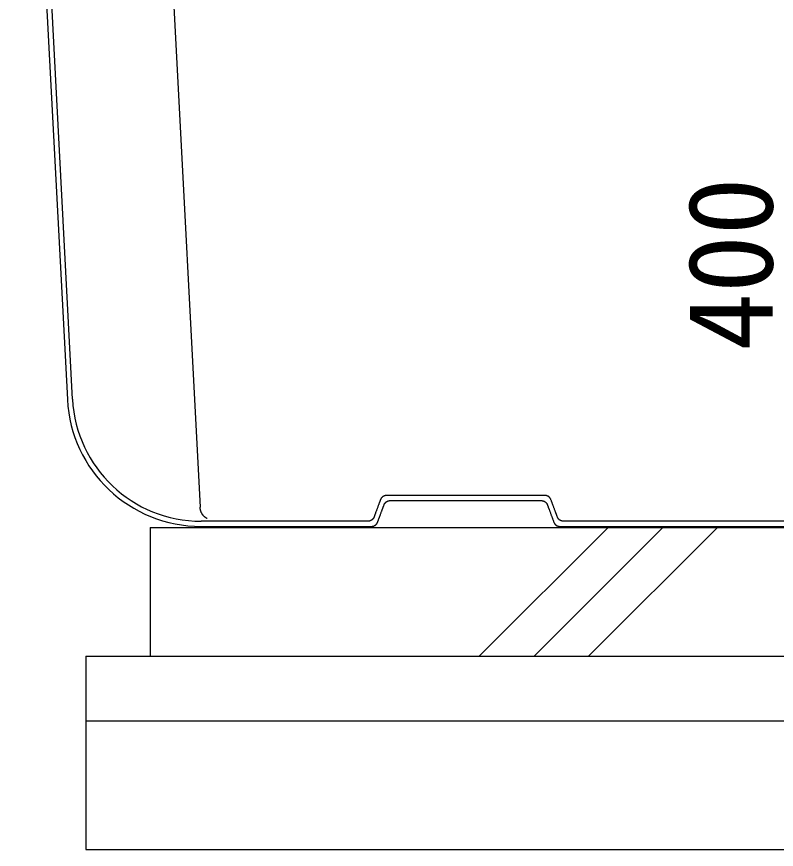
# Model space of a CAD drawing. Units: millimetres, scale not verified. Extents: x -8910 to 8910, y -6308 to 6308.
# Drawn here: x -6330 to -5740, y -3304 to -2656 of the extents above; entities that cross this region are included whole.
import ezdxf
from ezdxf.enums import TextEntityAlignment as Align

# ---------------------------------------------------------------- set-up
doc = ezdxf.new("R2010")
doc.units = ezdxf.units.MM
doc.header["$LTSCALE"] = 30
doc.layers.add('0-3_空気管', color=3, linetype='Continuous', lineweight=25)
doc.layers.add('0-4_機器', color=2, linetype='Continuous', lineweight=25)
doc.styles.add('ＭＳ ゴシック', font='')
doc.styles.get('ＭＳ ゴシック').set_extended_font_data('MS Gothic')

msp = doc.modelspace()

# ---------------------------------------------------------------- linework, layer by layer
at = {"layer": '0-3_空気管'}
for p, q in [((-6286.64, -2953.77), (-6326.22, -2198.53)), ((-6330.02, -2202.53), (-6290.64, -2953.98)), ((-6207.93, -2648.54), (-6187.55, -3037.63))]:
    msp.add_line(p, q, dxfattribs=at)
for points in [[(-6046.91, -3030.73), (-6046.97, -3030.82), (-6047.02, -3030.89), (-6047.07, -3030.97), (-6047.11, -3031.04), (-6047.15, -3031.12), (-6047.19, -3031.19), (-6047.22, -3031.26), (-6047.25, -3031.34), (-6047.28, -3031.41), (-6047.31, -3031.47), (-6047.34, -3031.54), (-6047.36, -3031.6), (-6047.38, -3031.65), (-6047.43, -3031.79), (-6047.57, -3032.17), (-6047.63, -3032.32), (-6047.7, -3032.51), (-6047.78, -3032.72), (-6047.87, -3032.96), (-6047.96, -3033.22), (-6048.06, -3033.48), (-6048.17, -3033.76), (-6048.27, -3034.04), (-6048.38, -3034.32), (-6048.48, -3034.6), (-6048.59, -3034.9), (-6048.71, -3035.21), (-6048.83, -3035.53), (-6048.95, -3035.88), (-6049.1, -3036.25), (-6049.25, -3036.66), (-6049.41, -3037.1), (-6049.58, -3037.56), (-6049.76, -3038.04), (-6049.94, -3038.53), (-6050.12, -3039.02), (-6050.3, -3039.5), (-6050.48, -3039.97), (-6050.64, -3040.41)], [(-6043.53, -3028.59), (-6043.6, -3028.6), (-6043.67, -3028.62), (-6043.75, -3028.64), (-6043.83, -3028.65), (-6043.91, -3028.67), (-6043.98, -3028.69), (-6044.05, -3028.71), (-6044.12, -3028.73), (-6044.18, -3028.74), (-6044.24, -3028.76), (-6044.36, -3028.79), (-6044.42, -3028.81), (-6044.48, -3028.84), (-6044.55, -3028.87), (-6044.63, -3028.9), (-6044.71, -3028.94), (-6044.8, -3028.98), (-6044.89, -3029.02), (-6044.99, -3029.07), (-6045.09, -3029.11), (-6045.19, -3029.17), (-6045.38, -3029.27), (-6045.47, -3029.32), (-6045.56, -3029.37), (-6045.63, -3029.42), (-6045.71, -3029.48), (-6045.79, -3029.54), (-6045.87, -3029.61), (-6045.95, -3029.68), (-6046.04, -3029.76), (-6046.22, -3029.94), (-6046.32, -3030.04), (-6046.42, -3030.14), (-6046.51, -3030.25), (-6046.61, -3030.35), (-6046.69, -3030.46), (-6046.77, -3030.56), (-6046.85, -3030.64), (-6046.91, -3030.73)], [(-6044.39, -3035.18), (-6044.36, -3035.13), (-6044.33, -3035.08), (-6044.29, -3035.02), (-6044.25, -3034.95), (-6044.21, -3034.89), (-6044.16, -3034.82), (-6044.12, -3034.75), (-6044.04, -3034.63), (-6044, -3034.57), (-6043.96, -3034.52), (-6043.92, -3034.46), (-6043.88, -3034.42), (-6043.85, -3034.37), (-6043.81, -3034.32), (-6043.76, -3034.27), (-6043.71, -3034.22), (-6043.66, -3034.16), (-6043.59, -3034.1), (-6043.52, -3034.02), (-6043.45, -3033.95), (-6043.37, -3033.87), (-6043.29, -3033.79), (-6043.21, -3033.72), (-6043.13, -3033.64), (-6043.04, -3033.58), (-6042.89, -3033.45), (-6042.73, -3033.34), (-6042.65, -3033.29), (-6042.56, -3033.24), (-6042.46, -3033.19), (-6042.36, -3033.13), (-6042.24, -3033.08), (-6042.12, -3033.02), (-6041.99, -3032.97), (-6041.86, -3032.91), (-6041.73, -3032.86), (-6041.6, -3032.81), (-6041.48, -3032.76), (-6041.36, -3032.72)], [(-5916.7, -3029.51), (-5916.77, -3029.45), (-5916.85, -3029.39), (-5916.93, -3029.34), (-5917.01, -3029.29), (-5917.1, -3029.24), (-5917.2, -3029.19), (-5917.31, -3029.13), (-5917.42, -3029.08), (-5917.54, -3029.02), (-5917.67, -3028.97), (-5917.93, -3028.86), (-5918.06, -3028.81), (-5918.19, -3028.76), (-5918.31, -3028.72), (-5918.42, -3028.69), (-5918.52, -3028.66), (-5918.62, -3028.63), (-5918.71, -3028.61), (-5918.8, -3028.59), (-5918.88, -3028.58), (-5918.96, -3028.56), (-5919.05, -3028.55), (-5919.21, -3028.54), (-5919.29, -3028.54), (-5919.36, -3028.54), (-5919.43, -3028.54), (-5919.49, -3028.53), (-6042.9, -3028.53), (-6042.94, -3028.54), (-6043.02, -3028.54), (-6043.07, -3028.54), (-6043.11, -3028.54), (-6043.16, -3028.54), (-6043.2, -3028.55), (-6043.25, -3028.55), (-6043.35, -3028.56), (-6043.41, -3028.57), (-6043.47, -3028.58), (-6043.53, -3028.59)], [(-6041.36, -3032.72), (-6041.24, -3032.69), (-6041.14, -3032.65), (-6041.04, -3032.63), (-6040.95, -3032.61), (-6040.86, -3032.59), (-6040.78, -3032.58), (-6040.7, -3032.56), (-6040.54, -3032.55), (-6040.46, -3032.54), (-6040.38, -3032.54), (-6040.31, -3032.54), (-5922.25, -3032.54), (-5922.2, -3032.54), (-5922.16, -3032.54), (-5922.11, -3032.54), (-5922.02, -3032.55), (-5921.97, -3032.55), (-5921.93, -3032.56), (-5921.87, -3032.56), (-5921.82, -3032.57), (-5921.76, -3032.58), (-5921.69, -3032.59), (-5921.62, -3032.61), (-5921.55, -3032.62), (-5921.47, -3032.64), (-5921.39, -3032.65), (-5921.32, -3032.67), (-5921.24, -3032.69), (-5921.17, -3032.71), (-5921.1, -3032.72), (-5921.04, -3032.74), (-5920.98, -3032.76), (-5920.92, -3032.77), (-5920.86, -3032.8), (-5920.8, -3032.82), (-5920.74, -3032.84), (-5920.67, -3032.87), (-5920.6, -3032.9), (-5920.52, -3032.94)], [(-5920.52, -3032.94), (-5920.43, -3032.98), (-5920.33, -3033.02), (-5920.13, -3033.12), (-5919.93, -3033.22), (-5919.84, -3033.27), (-5919.75, -3033.32), (-5919.67, -3033.37), (-5919.59, -3033.43), (-5919.51, -3033.48), (-5919.43, -3033.54), (-5919.35, -3033.61), (-5919.27, -3033.68), (-5919.19, -3033.76), (-5919.09, -3033.85), (-5919, -3033.94), (-5918.9, -3034.04), (-5918.81, -3034.15), (-5918.62, -3034.36), (-5918.53, -3034.46), (-5918.45, -3034.55), (-5918.38, -3034.65), (-5918.31, -3034.73), (-5918.25, -3034.81), (-5918.2, -3034.89), (-5918.15, -3034.97), (-5918.11, -3035.04), (-5918.07, -3035.11), (-5918.04, -3035.19), (-5918, -3035.26), (-5917.97, -3035.33), (-5917.94, -3035.41), (-5917.91, -3035.47), (-5917.88, -3035.54), (-5917.86, -3035.59), (-5917.84, -3035.65), (-5917.79, -3035.79), (-5917.65, -3036.16), (-5917.59, -3036.32), (-5917.52, -3036.51)], [(-5914.58, -3032.96), (-5914.66, -3032.72), (-5914.74, -3032.51), (-5914.81, -3032.32), (-5915.01, -3031.79), (-5915.03, -3031.73), (-5915.04, -3031.71), (-5915.05, -3031.68), (-5915.06, -3031.65), (-5915.08, -3031.61), (-5915.09, -3031.57), (-5915.11, -3031.54), (-5915.12, -3031.49), (-5915.16, -3031.41), (-5915.2, -3031.33), (-5915.22, -3031.28), (-5915.25, -3031.24), (-5915.28, -3031.19), (-5915.3, -3031.13), (-5915.34, -3031.08), (-5915.38, -3031.02), (-5915.42, -3030.95), (-5915.54, -3030.75), (-5915.59, -3030.69), (-5915.63, -3030.63), (-5915.67, -3030.57), (-5915.71, -3030.51), (-5915.78, -3030.42), (-5915.86, -3030.32), (-5915.9, -3030.27), (-5915.95, -3030.22), (-5916.01, -3030.16), (-5916.07, -3030.09), (-5916.14, -3030.02), (-5916.21, -3029.95), (-5916.29, -3029.87), (-5916.38, -3029.8), (-5916.54, -3029.65), (-5916.62, -3029.58), (-5916.7, -3029.51)], [(-5909.92, -3045.47), (-5909.94, -3045.42), (-5909.99, -3045.28), (-5910.13, -3044.9), (-5910.19, -3044.74), (-5910.26, -3044.56), (-5910.34, -3044.34), (-5910.43, -3044.11), (-5910.52, -3043.85), (-5910.62, -3043.58), (-5910.73, -3043.31), (-5910.83, -3043.03), (-5910.93, -3042.75), (-5911.04, -3042.46), (-5911.15, -3042.16), (-5911.27, -3041.86), (-5911.39, -3041.53), (-5911.52, -3041.18), (-5911.65, -3040.81), (-5911.81, -3040.41), (-5911.97, -3039.97), (-5912.14, -3039.5), (-5912.32, -3039.02), (-5912.5, -3038.53), (-5912.69, -3038.04), (-5912.86, -3037.56), (-5913.04, -3037.1), (-5913.2, -3036.66), (-5913.35, -3036.25), (-5913.49, -3035.88), (-5913.62, -3035.53), (-5913.74, -3035.21), (-5913.85, -3034.9), (-5913.96, -3034.6), (-5914.07, -3034.32), (-5914.17, -3034.04), (-5914.28, -3033.76), (-5914.38, -3033.48), (-5914.48, -3033.22), (-5914.58, -3032.96)], [(-6187.48, -3038.55), (-6187.49, -3038.44), (-6187.5, -3038.34), (-6187.51, -3038.24), (-6187.51, -3038.15), (-6187.52, -3038.06), (-6187.52, -3037.97), (-6187.53, -3037.89), (-6187.53, -3037.83), (-6187.55, -3037.63)], [(-6185.39, -3043.72), (-6185.47, -3043.61), (-6185.55, -3043.5), (-6185.62, -3043.4), (-6185.69, -3043.31), (-6185.76, -3043.21), (-6185.82, -3043.11), (-6185.88, -3043.01), (-6185.95, -3042.9), (-6186.02, -3042.78), (-6186.09, -3042.65), (-6186.16, -3042.52), (-6186.24, -3042.37), (-6186.32, -3042.23), (-6186.39, -3042.08), (-6186.47, -3041.93), (-6186.53, -3041.79), (-6186.6, -3041.65), (-6186.66, -3041.53), (-6186.71, -3041.41), (-6186.76, -3041.29), (-6186.8, -3041.18), (-6186.85, -3041.06), (-6186.89, -3040.94), (-6186.93, -3040.81), (-6186.98, -3040.68), (-6187.02, -3040.53), (-6187.07, -3040.37), (-6187.11, -3040.2), (-6187.16, -3040.04), (-6187.2, -3039.86), (-6187.25, -3039.7), (-6187.29, -3039.54), (-6187.32, -3039.38), (-6187.36, -3039.24), (-6187.38, -3039.11), (-6187.41, -3038.98), (-6187.43, -3038.87), (-6187.45, -3038.76), (-6187.48, -3038.55)], [(-6050.64, -3040.41), (-6050.79, -3040.81), (-6050.93, -3041.18), (-6051.06, -3041.53), (-6051.18, -3041.86), (-6051.29, -3042.16), (-6051.4, -3042.46), (-6051.51, -3042.75), (-6051.61, -3043.03), (-6051.72, -3043.31), (-6051.82, -3043.58), (-6051.92, -3043.85), (-6052.01, -3044.11), (-6052.1, -3044.34), (-6052.18, -3044.56), (-6052.25, -3044.74), (-6052.45, -3045.28), (-6052.47, -3045.33), (-6052.48, -3045.36), (-6052.5, -3045.42), (-6052.52, -3045.45), (-6052.53, -3045.49), (-6052.55, -3045.53), (-6052.57, -3045.57), (-6052.58, -3045.62), (-6052.6, -3045.66), (-6052.62, -3045.7), (-6052.64, -3045.74), (-6052.67, -3045.79), (-6052.69, -3045.83), (-6052.72, -3045.88), (-6052.75, -3045.94), (-6052.78, -3045.99), (-6052.82, -3046.05), (-6052.85, -3046.12), (-6052.94, -3046.25), (-6052.98, -3046.31), (-6053.03, -3046.38), (-6053.07, -3046.44), (-6053.11, -3046.5)], [(-6048.28, -3045.53), (-6048.15, -3045.19), (-6048.01, -3044.81), (-6047.86, -3044.41), (-6047.69, -3043.97), (-6047.52, -3043.51), (-6047.34, -3043.02), (-6047.16, -3042.53), (-6046.98, -3042.04), (-6046.8, -3041.56), (-6046.63, -3041.1), (-6046.46, -3040.66), (-6046.31, -3040.26), (-6046.18, -3039.88), (-6046.05, -3039.53), (-6045.92, -3039.21), (-6045.81, -3038.9), (-6045.7, -3038.61), (-6045.59, -3038.32), (-6045.49, -3038.04), (-6045.38, -3037.76), (-6045.28, -3037.48), (-6045.18, -3037.21), (-6045.09, -3036.96), (-6045, -3036.73), (-6044.92, -3036.51), (-6044.85, -3036.32), (-6044.65, -3035.79), (-6044.63, -3035.73), (-6044.62, -3035.71), (-6044.61, -3035.68), (-6044.6, -3035.65), (-6044.59, -3035.61), (-6044.56, -3035.53), (-6044.52, -3035.45), (-6044.5, -3035.41), (-6044.48, -3035.37), (-6044.44, -3035.28), (-6044.42, -3035.23), (-6044.39, -3035.18)], [(-5917.52, -3036.51), (-5917.44, -3036.73), (-5917.35, -3036.96), (-5917.26, -3037.21), (-5917.16, -3037.48), (-5917.06, -3037.76), (-5916.95, -3038.04), (-5916.85, -3038.32), (-5916.74, -3038.61), (-5916.63, -3038.9), (-5916.52, -3039.21), (-5916.4, -3039.53), (-5916.27, -3039.88), (-5916.13, -3040.26), (-5915.98, -3040.66), (-5915.81, -3041.1), (-5915.64, -3041.56), (-5915.46, -3042.04), (-5915.28, -3042.53), (-5915.1, -3043.02), (-5914.92, -3043.51), (-5914.75, -3043.97), (-5914.58, -3044.41), (-5914.43, -3044.81), (-5914.3, -3045.19), (-5914.17, -3045.53), (-5914.04, -3045.86), (-5913.93, -3046.17), (-5913.82, -3046.46), (-5913.71, -3046.75), (-5913.5, -3047.31), (-5913.4, -3047.59), (-5913.3, -3047.85), (-5913.21, -3048.1), (-5913.12, -3048.34), (-5913.04, -3048.56), (-5912.97, -3048.74), (-5912.75, -3049.33), (-5912.74, -3049.36), (-5912.73, -3049.39)], [(-6182.04, -3046.46), (-6182.13, -3046.42), (-6182.17, -3046.4), (-6182.21, -3046.38), (-6182.26, -3046.36), (-6182.32, -3046.33), (-6182.38, -3046.3), (-6182.45, -3046.27), (-6182.51, -3046.23), (-6182.58, -3046.2), (-6182.65, -3046.16), (-6182.72, -3046.12), (-6182.79, -3046.08), (-6182.86, -3046.04), (-6182.94, -3045.99), (-6183.02, -3045.94), (-6183.11, -3045.88), (-6183.2, -3045.81), (-6183.3, -3045.73), (-6183.41, -3045.66), (-6183.53, -3045.57), (-6183.64, -3045.49), (-6183.75, -3045.4), (-6183.86, -3045.31), (-6183.97, -3045.23), (-6184.07, -3045.15), (-6184.16, -3045.07), (-6184.24, -3045), (-6184.32, -3044.92), (-6184.4, -3044.85), (-6184.55, -3044.7), (-6184.63, -3044.61), (-6184.72, -3044.52), (-6184.81, -3044.42), (-6184.9, -3044.31), (-6185, -3044.19), (-6185.1, -3044.07), (-6185.2, -3043.95), (-6185.29, -3043.83), (-6185.39, -3043.72)], [(-6053.11, -3046.5), (-6053.15, -3046.55), (-6053.18, -3046.6), (-6053.22, -3046.65), (-6053.26, -3046.7), (-6053.3, -3046.75), (-6053.34, -3046.8), (-6053.39, -3046.85), (-6053.45, -3046.91), (-6053.51, -3046.97), (-6053.58, -3047.05), (-6053.66, -3047.12), (-6053.73, -3047.2), (-6053.81, -3047.27), (-6053.9, -3047.35), (-6053.98, -3047.42), (-6054.06, -3047.49), (-6054.14, -3047.56), (-6054.21, -3047.62), (-6054.29, -3047.67), (-6054.37, -3047.73), (-6054.46, -3047.78), (-6054.54, -3047.83), (-6054.64, -3047.88), (-6054.74, -3047.93), (-6054.86, -3047.99), (-6054.98, -3048.04), (-6055.11, -3048.1), (-6055.24, -3048.16), (-6055.37, -3048.21), (-6055.5, -3048.26), (-6055.63, -3048.3), (-6055.75, -3048.34), (-6055.86, -3048.38), (-6055.96, -3048.41), (-6056.06, -3048.44), (-6056.15, -3048.46), (-6056.24, -3048.48), (-6056.32, -3048.49), (-6056.41, -3048.5)], [(-6051.23, -3051.46), (-6051.15, -3051.39), (-6051.07, -3051.31), (-6050.97, -3051.22), (-6050.88, -3051.13), (-6050.78, -3051.02), (-6050.69, -3050.92), (-6050.59, -3050.82), (-6050.5, -3050.71), (-6050.41, -3050.61), (-6050.33, -3050.51), (-6050.26, -3050.42), (-6050.19, -3050.33), (-6050.13, -3050.25), (-6050.08, -3050.17), (-6050.03, -3050.1), (-6049.99, -3050.02), (-6049.95, -3049.95), (-6049.92, -3049.88), (-6049.88, -3049.81), (-6049.85, -3049.73), (-6049.82, -3049.66), (-6049.79, -3049.59), (-6049.76, -3049.53), (-6049.74, -3049.47), (-6049.72, -3049.42), (-6049.67, -3049.28), (-6049.53, -3048.9), (-6049.47, -3048.74), (-6049.4, -3048.56), (-6049.32, -3048.34), (-6049.23, -3048.1), (-6049.14, -3047.85), (-6049.04, -3047.59), (-6048.94, -3047.31), (-6048.73, -3046.75), (-6048.62, -3046.46), (-6048.51, -3046.17), (-6048.4, -3045.86), (-6048.28, -3045.53)], [(-5906.98, -3048.25), (-5907.04, -3048.23), (-5907.11, -3048.2), (-5907.18, -3048.17), (-5907.27, -3048.13), (-5907.36, -3048.09), (-5907.45, -3048.05), (-5907.65, -3047.95), (-5907.75, -3047.9), (-5907.85, -3047.85), (-5907.94, -3047.8), (-5908.03, -3047.75), (-5908.11, -3047.7), (-5908.19, -3047.64), (-5908.27, -3047.59), (-5908.35, -3047.53), (-5908.43, -3047.46), (-5908.51, -3047.39), (-5908.6, -3047.31), (-5908.78, -3047.13), (-5908.88, -3047.03), (-5908.98, -3046.92), (-5909.07, -3046.82), (-5909.16, -3046.71), (-5909.25, -3046.61), (-5909.33, -3046.51), (-5909.41, -3046.42), (-5909.47, -3046.33), (-5909.53, -3046.25), (-5909.58, -3046.17), (-5909.63, -3046.1), (-5909.67, -3046.03), (-5909.71, -3045.95), (-5909.75, -3045.88), (-5909.78, -3045.8), (-5909.81, -3045.73), (-5909.84, -3045.66), (-5909.87, -3045.59), (-5909.9, -3045.53), (-5909.92, -3045.47)], [(-6056.41, -3048.5), (-6056.49, -3048.51), (-6056.57, -3048.52), (-6056.65, -3048.52), (-6056.72, -3048.53), (-6056.8, -3048.53), (-6056.87, -3048.53), (-6186.78, -3048.53)], [(-6186.78, -3052.53), (-6054.13, -3052.53), (-6054.08, -3052.53), (-6054.04, -3052.53), (-6053.99, -3052.53), (-6053.9, -3052.52), (-6053.85, -3052.51), (-6053.81, -3052.51), (-6053.75, -3052.5), (-6053.7, -3052.5), (-6053.64, -3052.48), (-6053.57, -3052.48), (-6053.5, -3052.46), (-6053.43, -3052.45), (-6053.35, -3052.43), (-6053.27, -3052.41), (-6053.2, -3052.4), (-6053.12, -3052.38), (-6053.05, -3052.36), (-6052.98, -3052.34), (-6052.92, -3052.33), (-6052.86, -3052.31), (-6052.8, -3052.29), (-6052.74, -3052.27), (-6052.68, -3052.25), (-6052.62, -3052.23), (-6052.55, -3052.2), (-6052.48, -3052.17), (-6052.4, -3052.13), (-6052.31, -3052.09), (-6052.21, -3052.05), (-6052.01, -3051.95), (-6051.91, -3051.9), (-6051.81, -3051.85), (-6051.72, -3051.8), (-6051.63, -3051.75), (-6051.55, -3051.7), (-6051.47, -3051.64), (-6051.39, -3051.59), (-6051.23, -3051.46)], [(-5912.73, -3049.39), (-5912.72, -3049.42), (-5912.69, -3049.49), (-5912.68, -3049.53), (-5912.66, -3049.57), (-5912.62, -3049.66), (-5912.6, -3049.7), (-5912.58, -3049.74), (-5912.56, -3049.79), (-5912.54, -3049.83), (-5912.51, -3049.88), (-5912.48, -3049.93), (-5912.45, -3049.99), (-5912.41, -3050.05), (-5912.37, -3050.11), (-5912.33, -3050.18), (-5912.28, -3050.25), (-5912.2, -3050.38), (-5912.16, -3050.44), (-5912.12, -3050.5), (-5912.08, -3050.55), (-5912.04, -3050.6), (-5912, -3050.65), (-5911.97, -3050.7), (-5911.93, -3050.74), (-5911.88, -3050.8), (-5911.83, -3050.85), (-5911.78, -3050.91), (-5911.71, -3050.97), (-5911.64, -3051.05), (-5911.57, -3051.12), (-5911.49, -3051.2), (-5911.41, -3051.27), (-5911.33, -3051.35), (-5911.25, -3051.42), (-5911.16, -3051.49), (-5911.09, -3051.55), (-5911.01, -3051.62), (-5910.93, -3051.67), (-5910.85, -3051.73)], [(-5910.85, -3051.73), (-5910.77, -3051.78), (-5910.68, -3051.83), (-5910.58, -3051.88), (-5910.48, -3051.93), (-5910.36, -3051.99), (-5910.24, -3052.04), (-5910.11, -3052.1), (-5909.98, -3052.15), (-5909.85, -3052.21), (-5909.72, -3052.26), (-5909.6, -3052.3), (-5909.48, -3052.34), (-5909.36, -3052.38), (-5909.26, -3052.41), (-5909.16, -3052.44), (-5909.07, -3052.46), (-5908.98, -3052.48), (-5908.9, -3052.49), (-5908.82, -3052.5), (-5908.66, -3052.52), (-5908.58, -3052.52), (-5908.5, -3052.53), (-5908.43, -3052.53), (-5908.36, -3052.53), (-5694.13, -3052.53)], [(-5696.87, -3048.53), (-5905.5, -3048.53), (-5905.54, -3048.53), (-5905.58, -3048.53), (-5905.63, -3048.53), (-5905.67, -3048.53), (-5905.76, -3048.52), (-5905.81, -3048.52), (-5905.91, -3048.5), (-5906.03, -3048.49), (-5906.09, -3048.47), (-5906.16, -3048.46), (-5906.31, -3048.43), (-5906.47, -3048.4), (-5906.54, -3048.38), (-5906.61, -3048.36), (-5906.68, -3048.34), (-5906.75, -3048.33), (-5906.81, -3048.31), (-5906.92, -3048.27), (-5906.98, -3048.25)]]:
    msp.add_lwpolyline(points, dxfattribs=at)
for radius in [104, 100]:
    msp.add_arc((-6186.78, -2948.53), radius, 182.99998, 270, dxfattribs=at)
at = {"layer": '0-4_機器'}
for p, q in [((-6226.24, -3053.53), (-3456.2, -3053.53)), ((-6226.24, -3053.53), (-6226.24, -3153.53)), ((-5870.68, -3053.53), (-5970.68, -3153.53)), ((-5828.18, -3053.53), (-5928.18, -3153.53)), ((-5785.78, -3053.53), (-5885.78, -3153.53)), ((-6276.24, -3153.53), (-6276.24, -3303.53)), ((-6276.24, -3153.53), (-3406.2, -3153.53)), ((-6276.24, -3203.53), (-3406.2, -3203.53)), ((-6276.24, -3303.53), (-3406.2, -3303.53))]:
    msp.add_line(p, q, dxfattribs=at)

# ---------------------------------------------------------------- texts
at = {"layer": '0-3_空気管', "color": 4, "style": 'ＭＳ ゴシック'}
msp.add_text('400', height=65.98, rotation=90, dxfattribs=at).set_placement((-5723.1, -2916.04), align=Align.BOTTOM_LEFT)

doc.saveas('drawing.dxf')
